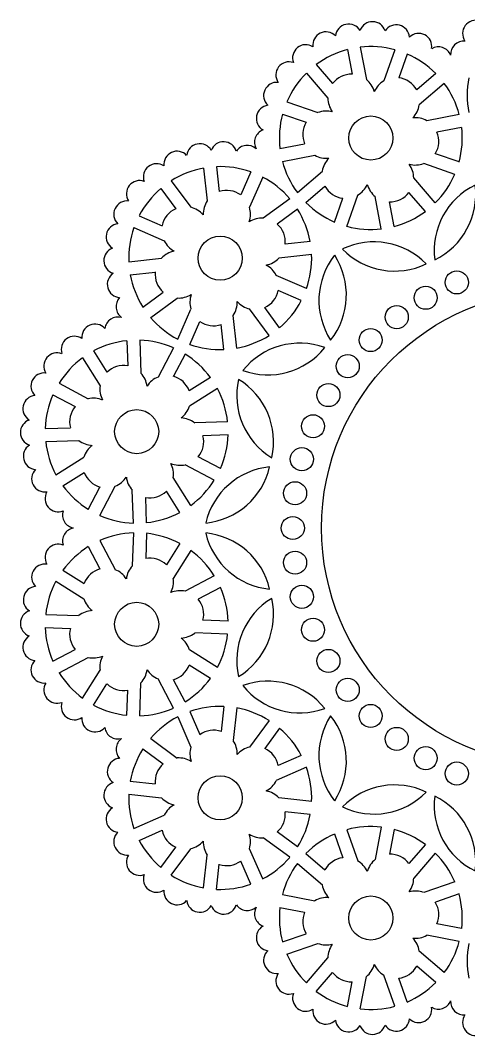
# Model space of a CAD drawing. Extents: x -256 to 210, y -63 to 251.
# Drawn here: x -256.2 to -199.8, y -17.7 to 109.8 of the extents above; entities that cross this region are included whole.
import ezdxf

# ---------------------------------------------------------------- set-up
doc = ezdxf.new("R2010")
doc.units = 0
doc.layers.get('0').update_dxf_attribs({"linetype": 'CONTINUOUS'})

msp = doc.modelspace()

# ---------------------------------------------------------------- linework, layer by layer
for p, q in [((-215.08, 106.12), (-214.49, 103.02)), ((-213.47, 106.42), (-212.7, 102.36)), ((-209.13, 106.1), (-210.5, 102.19)), ((-207.59, 105.56), (-208.63, 102.58)), ((-219, 104.23), (-216.94, 101.84)), ((-220.24, 103.16), (-217.54, 100.03)), ((-203.99, 103.11), (-206.38, 101.05)), ((-202.92, 101.87), (-206.06, 99.17)), ((-222.69, 99.57), (-218.79, 98.2)), ((-223.23, 98.02), (-220.26, 96.98)), ((-201.03, 97.95), (-205.1, 97.18)), ((-200.73, 96.34), (-203.83, 95.75)), ((-223.56, 93.68), (-220.46, 94.27)), ((-223.25, 92.07), (-219.19, 92.84)), ((-201.6, 90.45), (-205.5, 91.82)), ((-201.06, 92), (-204.03, 93.04)), ((-233.15, 91.23), (-232.69, 87.12)), ((-231.53, 91.41), (-231.17, 88.28)), ((-227.22, 90.76), (-228.48, 87.87)), ((-221.37, 88.15), (-218.23, 90.85)), ((-237.2, 89.64), (-234.75, 86.31)), ((-225.72, 90.11), (-227.38, 86.32)), ((-204.05, 86.86), (-206.75, 89.99)), ((-238.52, 88.66), (-236.65, 86.13)), ((-220.3, 86.91), (-217.91, 88.97)), ((-205.29, 85.79), (-207.35, 88.18)), ((-222.32, 87.39), (-225.65, 84.94)), ((-216.7, 84.46), (-215.66, 87.44)), ((-215.16, 83.92), (-213.79, 87.82)), ((-210.82, 83.6), (-211.59, 87.66)), ((-209.21, 83.9), (-209.8, 87)), ((-221.35, 86.08), (-223.89, 84.2)), ((-241.23, 85.26), (-238.34, 84)), ((-241.89, 83.76), (-238.1, 82.11)), ((-219.76, 82.03), (-222.89, 81.67)), ((-219.57, 80.4), (-223.68, 79.93)), ((-242.54, 79.46), (-238.43, 79.92)), ((-242.35, 77.83), (-239.22, 78.18)), ((-220.22, 76.1), (-224.01, 77.75)), ((-240.76, 73.78), (-238.23, 75.65)), ((-220.88, 74.59), (-223.77, 75.86)), ((-239.79, 72.46), (-236.46, 74.92)), ((-236.39, 69.75), (-234.74, 73.54)), ((-228.96, 68.63), (-229.42, 72.74)), ((-224.91, 70.22), (-227.36, 73.55)), ((-223.59, 71.19), (-225.46, 73.73)), ((-234.89, 69.1), (-233.63, 71.99)), ((-230.59, 68.45), (-230.94, 71.58)), ((-242.8, 69.56), (-242.68, 66.41)), ((-241.16, 69.62), (-241.01, 65.49)), ((-246.96, 68.28), (-245.28, 65.61)), ((-236.92, 68.65), (-238.85, 64.99)), ((-235.47, 67.89), (-236.94, 65.1)), ((-248.34, 67.41), (-246.14, 63.9)), ((-251.3, 64.22), (-247.64, 62.28)), ((-232.28, 64.93), (-234.95, 63.25)), ((-252.07, 62.77), (-249.28, 61.29)), ((-231.41, 63.54), (-234.91, 61.34)), ((-230.13, 59.38), (-234.26, 59.23)), ((-253.04, 58.53), (-249.88, 58.64)), ((-230.07, 57.75), (-233.22, 57.63)), ((-252.97, 56.89), (-248.84, 57.04)), ((-251.69, 52.73), (-248.19, 54.93)), ((-231.03, 53.5), (-233.82, 54.98)), ((-231.8, 52.06), (-235.46, 53.99)), ((-250.82, 51.34), (-248.15, 53.02)), ((-234.76, 48.87), (-236.96, 52.37)), ((-247.63, 48.38), (-246.16, 51.17)), ((-246.18, 47.62), (-244.25, 51.28)), ((-241.94, 46.65), (-242.1, 50.78)), ((-240.3, 46.71), (-240.42, 49.86)), ((-236.15, 47.99), (-237.82, 50.67)), ((-241.94, 45.43), (-242.1, 41.3)), ((-240.3, 45.37), (-240.42, 42.22)), ((-247.63, 43.7), (-246.16, 40.91)), ((-246.18, 44.46), (-244.25, 40.81)), ((-236.15, 44.09), (-237.82, 41.42)), ((-234.76, 43.22), (-236.96, 39.71)), ((-250.82, 40.74), (-248.15, 39.06)), ((-231.8, 40.03), (-235.46, 38.09)), ((-251.69, 39.35), (-248.19, 37.15)), ((-231.03, 38.58), (-233.82, 37.11)), ((-252.97, 35.19), (-248.84, 35.04)), ((-230.07, 34.34), (-233.22, 34.46)), ((-253.04, 33.56), (-249.88, 33.44)), ((-230.13, 32.7), (-234.26, 32.86)), ((-252.07, 29.32), (-249.28, 30.79)), ((-231.41, 28.54), (-234.91, 30.74)), ((-251.3, 27.87), (-247.64, 29.8)), ((-248.34, 24.68), (-246.14, 28.18)), ((-232.28, 27.16), (-234.95, 28.83)), ((-236.92, 23.43), (-238.85, 27.09)), ((-235.47, 24.2), (-236.94, 26.99)), ((-246.96, 23.81), (-245.28, 26.48)), ((-242.8, 22.52), (-242.68, 25.68)), ((-241.16, 22.46), (-241.01, 26.6)), ((-234.89, 22.99), (-233.63, 20.1)), ((-230.59, 23.64), (-230.94, 20.5)), ((-228.96, 23.45), (-229.42, 19.34)), ((-236.39, 22.33), (-234.74, 18.54)), ((-224.91, 21.86), (-227.36, 18.53)), ((-223.59, 20.89), (-225.46, 18.35)), ((-239.79, 19.62), (-236.46, 17.16)), ((-240.76, 18.3), (-238.23, 16.43)), ((-220.88, 17.49), (-223.77, 16.23)), ((-220.22, 15.99), (-224.01, 14.33)), ((-242.35, 14.25), (-239.22, 13.9)), ((-242.54, 12.62), (-238.43, 12.16)), ((-219.57, 11.69), (-223.68, 12.15)), ((-219.76, 10.06), (-222.89, 10.41)), ((-241.89, 8.32), (-238.1, 9.98)), ((-241.23, 6.82), (-238.34, 8.08)), ((-221.35, 6.01), (-223.89, 7.88)), ((-215.16, 8.16), (-213.79, 4.26)), ((-210.82, 8.49), (-211.59, 4.42)), ((-209.21, 8.18), (-209.8, 5.08)), ((-222.32, 4.69), (-225.65, 7.15)), ((-216.7, 7.62), (-215.66, 4.64)), ((-238.52, 3.42), (-236.65, 5.96)), ((-237.2, 2.45), (-234.75, 5.77)), ((-225.72, 1.98), (-227.38, 5.77)), ((-220.3, 5.17), (-217.91, 3.11)), ((-205.29, 6.3), (-207.35, 3.9)), ((-204.05, 5.23), (-206.75, 2.09)), ((-233.15, 0.86), (-232.69, 4.97)), ((-227.22, 1.32), (-228.48, 4.21)), ((-221.37, 3.93), (-218.23, 1.23)), ((-231.53, 0.67), (-231.17, 3.81)), ((-201.6, 1.63), (-205.5, 0.27)), ((-223.25, 0.01), (-219.19, -0.76)), ((-201.06, 0.09), (-204.03, -0.96)), ((-223.56, -1.6), (-220.46, -2.19)), ((-200.73, -4.25), (-203.83, -3.67)), ((-223.23, -5.94), (-220.26, -4.9)), ((-201.03, -5.86), (-205.1, -5.09)), ((-222.69, -7.49), (-218.79, -6.12)), ((-202.92, -9.78), (-206.06, -7.08)), ((-220.24, -11.08), (-217.54, -7.94)), ((-219, -12.15), (-216.94, -9.76)), ((-209.13, -14.02), (-210.5, -10.11)), ((-203.99, -11.02), (-206.38, -8.97)), ((-215.08, -14.04), (-214.49, -10.94)), ((-213.47, -14.34), (-212.7, -10.28)), ((-207.59, -13.47), (-208.63, -10.5))]:
    msp.add_line(p, q)
for centre, radius in [((-212.14, 95.01), 2.77), ((-231.06, 79.93), 2.77), ((-201.34, 76.88), 1.45), ((-188.56, 46.04), 29.77), ((-205.25, 74.95), 1.45), ((-208.88, 72.52), 1.45), ((-212.16, 69.64), 1.45), ((-215.04, 66.36), 1.45), ((-217.47, 62.73), 1.45), ((-241.55, 58.14), 2.77), ((-219.4, 58.81), 1.45), ((-220.8, 54.68), 1.45), ((-221.65, 50.4), 1.45), ((-221.94, 46.04), 1.45), ((-221.65, 41.69), 1.45), ((-220.8, 37.4), 1.45), ((-241.55, 33.95), 2.77), ((-219.4, 33.27), 1.45), ((-217.47, 29.35), 1.45), ((-215.04, 25.72), 1.45), ((-212.16, 22.44), 1.45), ((-208.88, 19.56), 1.45), ((-205.25, 17.14), 1.45), ((-201.34, 15.21), 1.45), ((-231.06, 12.15), 2.77), ((-212.14, -2.93), 2.77)]:
    msp.add_circle(centre, radius)
for centre, radius, start, end in [((-198.95, 108.13), 1.66, 71.9531, 214.7136), ((-214.92, 107.66), 1.66, 31.0007, 173.7612), ((-211.93, 107.96), 1.66, 17.6673, 160.4279), ((-208.95, 107.56), 1.66, 4.334, 147.0946), ((-217.77, 106.68), 1.66, 44.334, 187.0946), ((-206.14, 106.49), 1.66, 351.0007, 133.7612), ((-200.46, 105.52), 1.66, 85.2864, 183.2137), ((-220.31, 105.07), 1.66, 57.6673, 200.4279), ((-212.14, 95.01), 11.49, 104.8013, 126.6272), ((-212.14, 95.01), 11.49, 74.8013, 96.6272), ((-203.65, 104.79), 1.66, 22.5006, 120.4279), ((-222.41, 102.92), 1.66, 71.0007, 213.7612), ((-212.14, 95.01), 11.49, 44.8013, 66.6272), ((-223.95, 100.34), 1.66, 84.334, 227.0946), ((-212.14, 95.01), 11.49, 134.8013, 156.6272), ((-214.57, 100.05), 2.97, 88.5075, 142.9211), ((-214.57, 100.05), 2.97, 15.5346, 51.0287), ((-208.99, 99.63), 2.97, 120.3999, 155.8939), ((-208.99, 99.63), 2.97, 28.5075, 82.9211), ((-188.56, 100.39), 11.49, 169.087, 190.913), ((-212.14, 95.01), 11.49, 14.8013, 36.6272), ((-214.57, 100.05), 2.97, 180.3999, 215.8939), ((-224.86, 97.47), 1.66, 97.6673, 240.4279), ((-217.72, 95.43), 2.97, 75.5346, 111.0287), ((-208.99, 99.63), 2.97, 315.5346, 351.0287), ((-212.14, 95.01), 11.49, 164.8013, 186.6272), ((-217.72, 95.43), 2.97, 148.5075, 202.9211), ((-206.57, 94.59), 2.97, 60.3999, 95.8939), ((-225.09, 94.47), 1.66, 111.0007, 208.928), ((-206.57, 94.59), 2.97, 328.5075, 22.9211), ((-212.14, 95.01), 11.49, 344.8013, 6.6272), ((-230.63, 92.88), 1.66, 16.715, 159.4755), ((-236.48, 91.69), 1.66, 43.3816, 186.1422), ((-233.62, 92.63), 1.66, 30.0483, 172.8088), ((-227.65, 92.43), 1.66, 48.2148, 146.1422), ((-212.14, 95.01), 11.49, 194.8013, 216.6272), ((-217.72, 95.43), 2.97, 240.3999, 275.8939), ((-215.3, 90.39), 2.97, 135.5346, 171.0287), ((-206.57, 94.59), 2.97, 255.5346, 291.0287), ((-239.05, 90.12), 1.66, 56.715, 199.4755), ((-231.06, 79.93), 11.49, 100.5156, 122.3415), ((-231.06, 79.93), 11.49, 70.5156, 92.3415), ((-209.72, 89.97), 2.97, 0.3999, 35.8939), ((-241.18, 88.01), 1.66, 70.0483, 212.8088), ((-231.06, 79.93), 11.49, 40.5156, 62.3415), ((-212.14, 95.01), 11.49, 314.8013, 336.6272), ((-231.06, 79.93), 11.49, 130.5156, 152.3415), ((-230.22, 85.46), 2.97, 54.2218, 108.6354), ((-215.3, 90.39), 2.97, 208.5075, 262.9211), ((-215.3, 90.39), 2.97, 300.3999, 335.8939), ((-209.72, 89.97), 2.97, 195.5346, 231.0287), ((-209.72, 89.97), 2.97, 268.5075, 322.9211), ((-195.03, 80.86), 9.16, 115.9445, 187.1813), ((-208.12, 87.95), 9.16, 295.9445, 7.1813), ((-242.77, 85.45), 1.66, 83.3816, 226.1422), ((-230.22, 85.46), 2.97, 146.1142, 181.6082), ((-212.14, 95.01), 11.49, 224.8013, 246.6272), ((-235.43, 83.42), 2.97, 114.2218, 168.6354), ((-235.43, 83.42), 2.97, 41.2489, 76.7429), ((-230.22, 85.46), 2.97, 341.2489, 16.7429), ((-231.06, 79.93), 11.49, 10.5156, 32.3415), ((-212.14, 95.01), 11.49, 284.8013, 306.6272), ((-243.73, 82.6), 1.66, 96.715, 239.4755), ((-225.85, 81.97), 2.97, 86.1142, 121.6082), ((-225.85, 81.97), 2.97, 354.2218, 48.6354), ((-231.06, 79.93), 11.49, 160.5156, 182.3415), ((-212.14, 95.01), 11.49, 254.8013, 276.6272), ((-235.43, 83.42), 2.97, 206.1142, 241.6082), ((-211.75, 72.81), 9.16, 44.2472, 115.4841), ((-244.01, 79.61), 1.66, 110.0483, 252.8088), ((-236.26, 77.89), 2.97, 101.2489, 136.7429), ((-231.06, 79.93), 11.49, 340.5156, 2.3415), ((-209.13, 87.46), 9.16, 224.2472, 295.4841), ((-225.85, 81.97), 2.97, 281.2489, 316.7429), ((-226.68, 76.44), 2.97, 26.1142, 61.6082), ((-209.5, 74.61), 9.16, 141.6588, 212.8956), ((-224.37, 75.31), 9.16, 321.6588, 32.8956), ((-243.58, 76.63), 1.66, 123.3816, 266.1422), ((-231.06, 79.93), 11.49, 190.5156, 212.3415), ((-236.26, 77.89), 2.97, 174.2218, 228.6354), ((-236.26, 77.89), 2.97, 266.1142, 301.6082), ((-231.89, 74.4), 2.97, 161.2489, 196.7429), ((-226.68, 76.44), 2.97, 294.2218, 348.6354), ((-242.48, 73.83), 1.66, 136.715, 234.6423), ((-231.89, 74.4), 2.97, 326.1142, 1.6082), ((-226.68, 76.44), 2.97, 221.2489, 256.7429), ((-231.06, 79.93), 11.49, 310.5156, 332.3415), ((-246.78, 69.99), 1.66, 42.4293, 185.1898), ((-243.91, 70.87), 1.66, 73.9291, 171.8565), ((-231.06, 79.93), 11.49, 220.5156, 242.3415), ((-231.89, 74.4), 2.97, 234.2218, 288.6354), ((-249.37, 68.46), 1.66, 55.7626, 198.5231), ((-231.06, 79.93), 11.49, 280.5156, 302.3415), ((-241.55, 58.14), 11.49, 96.2299, 118.0558), ((-241.55, 58.14), 11.49, 66.2299, 88.0558), ((-231.06, 79.93), 11.49, 250.5156, 272.3415), ((-221.07, 60.09), 9.16, 69.9615, 141.1983), ((-251.54, 66.38), 1.66, 69.0959, 211.8565), ((-241.55, 58.14), 11.49, 36.2299, 58.0558), ((-225.07, 74.43), 9.16, 249.9615, 321.1983), ((-241.55, 58.14), 11.49, 126.2299, 148.0558), ((-243.2, 63.48), 2.97, 79.9361, 134.3497), ((-253.17, 63.85), 1.66, 82.4293, 225.1898), ((-243.2, 63.48), 2.97, 6.9632, 42.4572), ((-237.75, 62.24), 2.97, 19.9361, 74.3497), ((-243.2, 63.48), 2.97, 171.8285, 207.3225), ((-237.75, 62.24), 2.97, 111.8285, 147.3225), ((-219.82, 62.69), 9.16, 167.3731, 238.6099), ((-233.52, 56.88), 9.16, 347.3731, 58.6099), ((-254.18, 61.02), 1.66, 95.7626, 238.5231), ((-241.55, 58.14), 11.49, 156.2299, 178.0558), ((-241.55, 58.14), 11.49, 6.2299, 28.0558), ((-247, 59.38), 2.97, 139.9361, 194.3497), ((-247, 59.38), 2.97, 66.9632, 102.4572), ((-237.75, 62.24), 2.97, 306.9632, 342.4572), ((-254.5, 58.03), 1.66, 109.0959, 251.8565), ((-236.1, 56.89), 2.97, 51.8285, 87.3225), ((-236.1, 56.89), 2.97, 319.9361, 14.3497), ((-241.55, 58.14), 11.49, 336.2299, 358.0558), ((-254.13, 55.04), 1.66, 122.4293, 265.1898), ((-241.55, 58.14), 11.49, 186.2299, 208.0558), ((-247, 59.38), 2.97, 231.8285, 267.3225), ((-245.35, 54.04), 2.97, 126.9632, 162.4572), ((-239.9, 52.79), 2.97, 351.8285, 27.3225), ((-236.1, 56.89), 2.97, 246.9632, 282.4572), ((-233.77, 55.78), 9.16, 275.6758, 346.9126), ((-223.95, 44.6), 9.16, 95.6758, 166.9126), ((-253.08, 52.23), 1.66, 135.7626, 278.5231), ((-245.35, 54.04), 2.97, 199.9361, 254.3497), ((-245.35, 54.04), 2.97, 291.8285, 327.3225), ((-239.9, 52.79), 2.97, 186.9632, 222.4572), ((-241.55, 58.14), 11.49, 216.2299, 238.0558), ((-241.55, 58.14), 11.49, 306.2299, 328.0558), ((-251.4, 49.73), 1.66, 149.0959, 291.8565), ((-239.9, 52.79), 2.97, 259.9361, 314.3497), ((-249.2, 47.68), 1.66, 162.4293, 260.3566), ((-241.55, 58.14), 11.49, 246.2299, 268.0558), ((-241.55, 58.14), 11.49, 276.2299, 298.0558), ((-249.2, 44.4), 1.66, 99.6434, 197.5707), ((-241.55, 33.95), 11.49, 91.9442, 113.7701), ((-241.55, 33.95), 11.49, 61.9442, 83.7701), ((-223.95, 47.48), 9.16, 193.0874, 264.3242), ((-233.77, 36.3), 9.16, 13.0874, 84.3242), ((-251.4, 42.36), 1.66, 68.1435, 210.9041), ((-241.55, 33.95), 11.49, 121.9442, 143.7701), ((-239.9, 39.29), 2.97, 45.6503, 100.0639), ((-241.55, 33.95), 11.49, 31.9442, 53.7701), ((-253.08, 39.86), 1.66, 81.4769, 224.2374), ((-245.35, 38.05), 2.97, 105.6503, 160.0639), ((-245.35, 38.05), 2.97, 32.6775, 68.1715), ((-239.9, 39.29), 2.97, 137.5428, 173.0368), ((-239.9, 39.29), 2.97, 332.6775, 8.1715), ((-254.13, 37.04), 1.66, 94.8102, 237.5707), ((-241.55, 33.95), 11.49, 151.9442, 173.7701), ((-241.55, 33.95), 11.49, 1.9442, 23.7701), ((-245.35, 38.05), 2.97, 197.5428, 233.0368), ((-236.1, 35.19), 2.97, 77.5428, 113.0368), ((-236.1, 35.19), 2.97, 345.6503, 40.0639), ((-219.82, 29.39), 9.16, 121.3901, 192.6269), ((-233.52, 35.2), 9.16, 301.3901, 12.6269), ((-254.5, 34.06), 1.66, 108.1435, 250.9041), ((-247, 32.7), 2.97, 92.6775, 128.1715), ((-241.55, 33.95), 11.49, 181.9442, 203.7701), ((-247, 32.7), 2.97, 165.6503, 220.0639), ((-254.18, 31.06), 1.66, 121.4769, 264.2374), ((-236.1, 35.19), 2.97, 272.6775, 308.1715), ((-237.75, 29.85), 2.97, 17.5428, 53.0368), ((-241.55, 33.95), 11.49, 331.9442, 353.7701), ((-253.17, 28.23), 1.66, 134.8102, 277.5707), ((-247, 32.7), 2.97, 257.5428, 293.0368), ((-243.2, 28.6), 2.97, 152.6775, 188.1715), ((-243.2, 28.6), 2.97, 317.5428, 353.0368), ((-237.75, 29.85), 2.97, 212.6775, 248.1715), ((-237.75, 29.85), 2.97, 285.6503, 340.0639), ((-241.55, 33.95), 11.49, 211.9442, 233.7701), ((-241.55, 33.95), 11.49, 301.9442, 323.7701), ((-225.07, 17.65), 9.16, 38.8017, 110.0385), ((-251.54, 25.7), 1.66, 148.1435, 290.9041), ((-243.2, 28.6), 2.97, 225.6503, 280.0639), ((-221.07, 31.99), 9.16, 218.8017, 290.0385), ((-249.37, 23.62), 1.66, 161.4769, 304.2374), ((-241.55, 33.95), 11.49, 241.9442, 263.7701), ((-241.55, 33.95), 11.49, 271.9442, 293.7701), ((-231.06, 12.15), 11.49, 87.6585, 109.4844), ((-231.06, 12.15), 11.49, 57.6585, 79.4844), ((-246.78, 22.1), 1.66, 174.8102, 317.5707), ((-231.06, 12.15), 11.49, 117.6585, 139.4844), ((-209.5, 17.48), 9.16, 147.1044, 218.3412), ((-224.37, 16.77), 9.16, 327.1044, 38.3412), ((-243.91, 21.21), 1.66, 188.1435, 286.0709), ((-231.89, 17.68), 2.97, 71.3646, 125.7782), ((-231.06, 12.15), 11.49, 27.6585, 49.4844), ((-242.48, 18.25), 1.66, 125.3577, 223.285), ((-231.89, 17.68), 2.97, 358.3918, 33.8858), ((-231.06, 12.15), 11.49, 147.6585, 169.4844), ((-231.89, 17.68), 2.97, 163.2571, 198.7511), ((-226.68, 15.64), 2.97, 103.2571, 138.7511), ((-226.68, 15.64), 2.97, 11.3646, 65.7782), ((-243.58, 15.46), 1.66, 93.8578, 236.6184), ((-236.26, 14.2), 2.97, 58.3918, 93.8858), ((-236.26, 14.2), 2.97, 131.3646, 185.7782), ((-231.06, 12.15), 11.49, 357.6585, 19.4844), ((-244.01, 12.48), 1.66, 107.1912, 249.9517), ((-226.68, 15.64), 2.97, 298.3918, 333.8858), ((-225.85, 10.11), 2.97, 43.2571, 78.7511), ((-209.13, 4.62), 9.16, 64.5159, 135.7528), ((-211.75, 19.28), 9.16, 244.5159, 315.7528), ((-231.06, 12.15), 11.49, 177.6585, 199.4844), ((-236.26, 14.2), 2.97, 223.2571, 258.7511), ((-195.03, 11.22), 9.16, 172.8187, 244.0555), ((-208.12, 4.13), 9.16, 352.8187, 64.0555), ((-243.73, 9.48), 1.66, 120.5245, 263.285), ((-235.43, 8.67), 2.97, 118.3918, 153.8858), ((-225.85, 10.11), 2.97, 311.3646, 5.7782), ((-231.06, 12.15), 11.49, 327.6585, 349.4844), ((-242.77, 6.63), 1.66, 133.8578, 276.6184), ((-235.43, 8.67), 2.97, 191.3646, 245.7782), ((-212.14, -2.93), 11.49, 83.3728, 105.1987), ((-212.14, -2.93), 11.49, 53.3728, 75.1987), ((-231.06, 12.15), 11.49, 207.6585, 229.4844), ((-235.43, 8.67), 2.97, 283.2571, 318.7511), ((-230.22, 6.62), 2.97, 178.3918, 213.8858), ((-225.85, 10.11), 2.97, 238.3918, 273.8858), ((-230.22, 6.62), 2.97, 343.2571, 18.7511), ((-212.14, -2.93), 11.49, 113.3728, 135.1987), ((-212.14, -2.93), 11.49, 23.3728, 45.1987), ((-241.18, 4.08), 1.66, 147.1912, 289.9517), ((-230.22, 6.62), 2.97, 251.3646, 305.7782), ((-231.06, 12.15), 11.49, 297.6585, 319.4844), ((-212.14, -2.93), 11.49, 143.3728, 165.1987), ((-215.3, 1.69), 2.97, 97.0789, 151.4925), ((-215.3, 1.69), 2.97, 24.1061, 59.6001), ((-209.72, 2.11), 2.97, 128.9713, 164.4654), ((-209.72, 2.11), 2.97, 37.0789, 91.4925), ((-239.05, 1.96), 1.66, 160.5245, 303.285), ((-231.06, 12.15), 11.49, 237.6585, 259.4844), ((-231.06, 12.15), 11.49, 267.6585, 289.4844), ((-209.72, 2.11), 2.97, 324.1061, 359.6001), ((-236.48, 0.39), 1.66, 173.8578, 316.6184), ((-215.3, 1.69), 2.97, 188.9713, 224.4654), ((-206.57, -2.51), 2.97, 68.9713, 104.4654), ((-212.14, -2.93), 11.49, 353.3728, 15.1987), ((-233.62, -0.54), 1.66, 187.1912, 329.9517), ((-230.63, -0.79), 1.66, 200.5245, 343.285), ((-227.65, -0.34), 1.66, 213.8578, 311.7852), ((-217.72, -3.34), 2.97, 84.1061, 119.6001), ((-206.57, -2.51), 2.97, 337.0789, 31.4925), ((-225.09, -2.39), 1.66, 151.072, 248.9993), ((-212.14, -2.93), 11.49, 173.3728, 195.1987), ((-217.72, -3.34), 2.97, 157.0789, 211.4925), ((-224.86, -5.39), 1.66, 119.5721, 262.3327), ((-206.57, -2.51), 2.97, 264.1061, 299.6001), ((-217.72, -3.34), 2.97, 248.9713, 284.4654), ((-214.57, -7.97), 2.97, 144.1061, 179.6001), ((-208.99, -7.55), 2.97, 8.9713, 44.4654), ((-212.14, -2.93), 11.49, 323.3728, 345.1987), ((-188.56, -8.31), 11.49, 169.087, 190.913), ((-223.95, -8.25), 1.66, 132.9054, 275.666), ((-212.14, -2.93), 11.49, 203.3728, 225.1987), ((-214.57, -7.97), 2.97, 308.9713, 344.4654), ((-208.99, -7.55), 2.97, 204.1061, 239.6001), ((-222.41, -10.83), 1.66, 146.2388, 288.9993), ((-214.57, -7.97), 2.97, 217.0789, 271.4925), ((-208.99, -7.55), 2.97, 277.0789, 331.4925), ((-212.14, -2.93), 11.49, 293.3728, 315.1987), ((-220.31, -12.99), 1.66, 159.5721, 302.3327), ((-212.14, -2.93), 11.49, 233.3728, 255.1987), ((-212.14, -2.93), 11.49, 263.3728, 285.1987), ((-203.65, -12.71), 1.66, 239.5721, 337.4994), ((-200.46, -13.44), 1.66, 176.7863, 274.7136), ((-217.77, -14.6), 1.66, 172.9054, 315.666), ((-206.14, -14.4), 1.66, 226.2388, 8.9993), ((-198.95, -16.04), 1.66, 145.2864, 288.0469), ((-214.92, -15.58), 1.66, 186.2388, 328.9993), ((-211.93, -15.88), 1.66, 199.5721, 342.3327), ((-208.95, -15.48), 1.66, 212.9054, 355.666)]:
    msp.add_arc(centre, radius, start, end)

doc.saveas('drawing.dxf')
